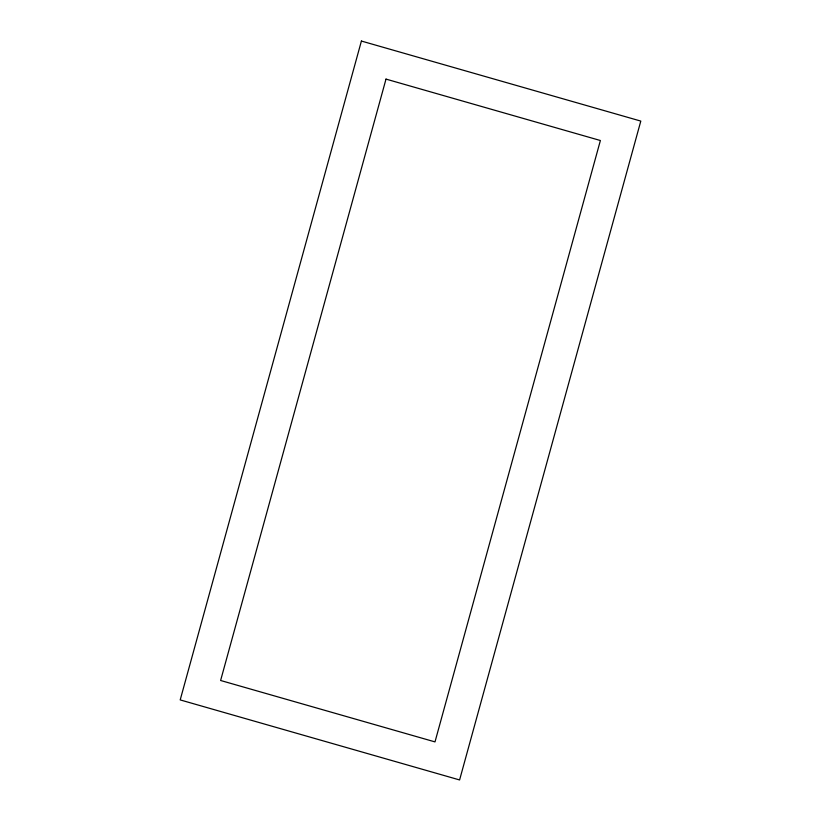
<?xml version="1.0" encoding="UTF-8"?>
<svg xmlns="http://www.w3.org/2000/svg" width="821" height="821" viewBox="0 0 821 821"><rect width="100%" height="100%" fill="white"/><g stroke="black" fill="none" stroke-linecap="round" stroke-linejoin="round"><path stroke-width="1.23" d="M361.404 41.05L180.199 699.913L459.596 779.95L640.801 121.087L361.404 41.05M386.003 79.103L220.613 680.486L434.997 741.897L600.387 140.514L386.003 79.103"/></g></svg>
